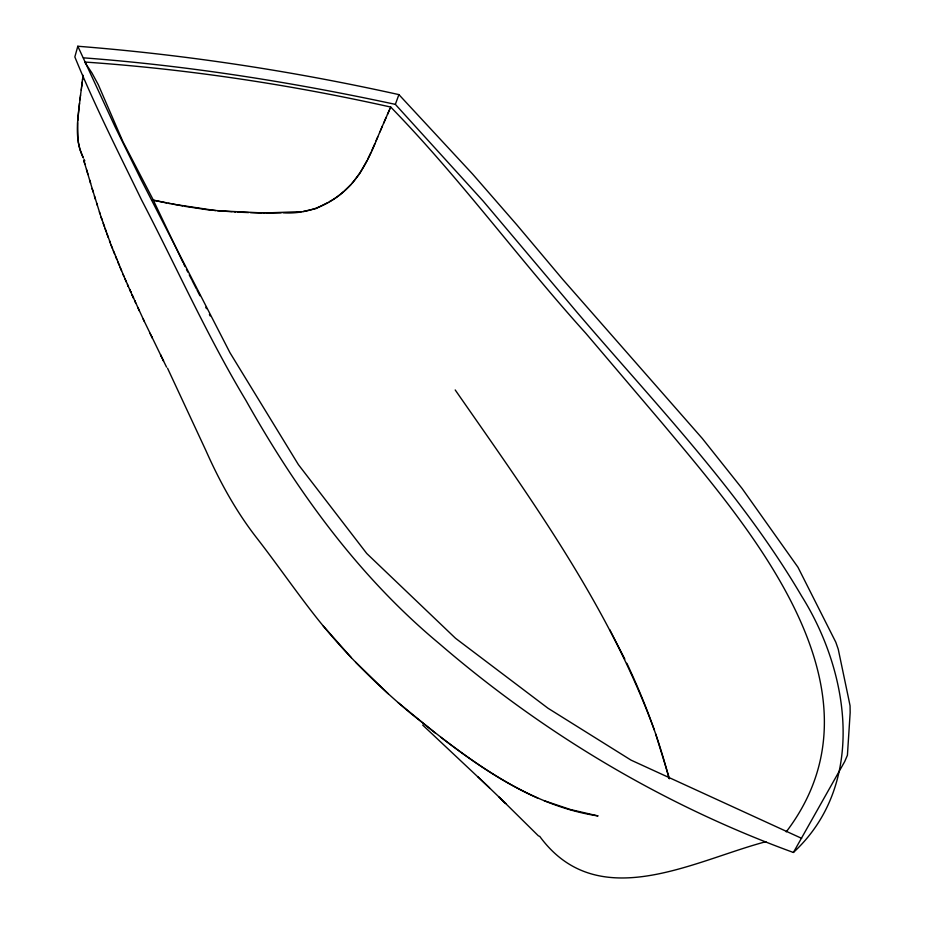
<?xml version="1.0" encoding="UTF-8"?>
<svg xmlns="http://www.w3.org/2000/svg" width="925" height="925" viewBox="0 0 925 925"><rect width="100%" height="100%" fill="white"/><g stroke="black" fill="none" stroke-linecap="round" stroke-linejoin="round"><path stroke-width="1.39" d="M77.631 122.562L77.954 140.08M77.735 120.955L79.504 103.126M83.019 75.908L81.631 86.788M83.088 75.272L82.475 80.221M82.267 81.816L81.423 88.43M80.348 96.616L79.92 99.865M80.475 95.564L81.25 89.679M80.556 94.974C78.278 115.706 73.491 138.195 83.273 157.793M81.203 90.06L81.516 87.725M793.407 852.468L844.722 761.529L847.416 755.251L850.156 712.701L850.063 705.775L848.595 698.583L838.247 649.223L835.818 642.239L797.963 567.245L742.07 488.469L702.295 438.45L562.631 279.269L516.67 224.659L472.559 174.016L398.906 94.616C293.132 71.121 185.833 54.737 77.816 46.25L74.844 56.934C94.72 105.716 118.654 152.706 141.629 200.077C176.374 266.805 207.073 335.775 245.865 400.317C296.89 491.094 358.831 576.749 439.375 643.707C543.669 733.664 663.907 805.34 793.407 852.468C866.575 784.77 849.89 673.042 801.744 596.278C740.567 491.984 655.941 404.653 577.847 313.274L483.243 201.176L395.345 104.363C292.497 82.233 188.411 65.698 83.447 57.836M395.345 104.363L398.906 94.616M377.77 136.877L376.128 140.727M379.874 131.974L380.765 129.882M377.377 137.813L380.013 131.627M381.748 127.581L382.383 126.124M381.123 129.049L383.783 122.863M377.03 138.623C367.306 163.494 353.812 188.677 329.288 201.696M380.499 130.506L381.516 128.124M384.28 121.73L384.916 120.262M383.644 123.187L386.188 117.325M385.309 119.36L389.413 109.994M374.868 143.629L371.665 150.844M387.471 114.399L388.766 111.463M389.159 110.572L390.072 108.526M389.945 108.815L390.72 107.057C289.988 84.557 187.659 69.097 84.672 62.033L91.968 73.006L98.304 84.73L122.99 141.814L152.59 198.655L183.046 262.573M371.006 152.29L367.595 159.458M366.89 160.869L359.848 173.345L351.997 183.555M786.227 831.876C892.44 692.027 752.511 531.158 662.624 423.638L585.768 333.231C518.994 259.324 460.292 178.456 390.72 107.057M350.887 184.722L345.002 190.296M343.776 191.348C327.196 206.472 305.47 214.288 283.027 212.819M327.901 202.517L315.887 208.622L303.18 211.478M765.912 841.692C693.299 860.828 597.562 915.657 539.587 836.177M301.342 211.652L264.111 212.993L217.572 210.75M281.212 212.877L266.712 213.016M263.093 212.981L264.908 213.004M261.289 212.947L250.421 212.657M248.605 212.588L237.679 212.114M234.025 211.906L235.852 212.01M232.198 211.802L208.426 209.906L184.792 206.333M215.745 210.588L172.038 204.02M182.965 206.021L151.92 199.892M168.385 203.315L170.212 203.662M166.558 202.945L152.729 200.066M544.247 800.749L570.482 809.548L598.082 815.942C538.627 806.935 487.695 773.069 440.901 737.352M537.876 798.171C490.955 777.382 450.302 744.914 410.434 713.106C376.637 684.778 345.198 653.524 317.633 619.068C296.74 592.728 277.708 564.978 257.104 538.419C236.072 511.56 219.641 481.497 205.824 450.382L167.552 368.243M801.651 838.351L631.035 760.13L547.982 708.226L455.528 638.285L366.739 553.485L298.405 464.639L229.978 352.737L140.889 179.288L114.966 126.575L77.816 46.25M435.293 733.062L398.085 702.538M388.13 693.669L355.651 662.207M422.667 725.05L489.545 787.869M477.762 776.63L505.825 803.571L498.945 796.934M501.327 799.235L538.616 836.061M351.315 657.675L323.172 625.89M455.204 389.957C530.025 497.696 608.87 605.678 654.287 729.918M609.737 629.671L624.826 659.097M83.99 159.262L84.846 160.881M196.331 288.739L192.053 280.379M197.048 290.138L199.939 295.78M191.348 278.992L189.232 274.852M187.844 272.112L186.457 269.372M205.766 307.227L206.495 308.672M209.42 314.477L210.16 315.945M185.081 266.643L183.728 263.926M162.916 359.721L163.552 360.993L143.213 319.102M166.558 367.121L160.522 354.83L161.135 356.09M151.677 336.781L152.267 337.972L149.954 333.22M626.838 663.294C644.32 700.317 658.831 738.786 668.983 778.468M144.312 321.438L132.09 294.878L133.582 298.208L133.108 297.156M137.837 307.551L139.409 310.95M83.192 157.62L79.874 149.226L78.174 141.641M129.963 290.161L129.523 289.143L130.98 292.416L123.025 274.286M135.721 302.949L134.692 300.66L135.177 301.723M132.553 295.931L130.517 291.398M127.974 285.663L128.425 286.657L127.43 284.414M669.469 778.757L655.709 734.022M124.933 278.702L126.448 282.183M101.808 219.225L102.027 219.849L101.149 217.225L111.116 245.137L123.973 276.494M120.077 267.36L121.545 270.817M117.729 261.717L119.163 265.174M115.486 256.225L116.839 259.555M113.266 250.663L114.631 254.097M111.116 245.137L112.445 248.559M110.318 243.044L109.532 240.951L109.809 241.714M107.011 234.141L108.26 237.552M105.057 228.683L106.271 232.083M103.172 223.249L104.34 226.648M101.345 217.838L99.391 211.871M100.027 213.848L92.153 188.492L93.252 192.18M96.628 203.199L97.241 205.142M83.944 161.008L92.292 188.954M94.408 195.984L95.425 199.326M83.863 160.73L84.927 164.222M86.499 169.448L88.014 174.513M89.632 180.017L90.615 183.312"/></g></svg>
